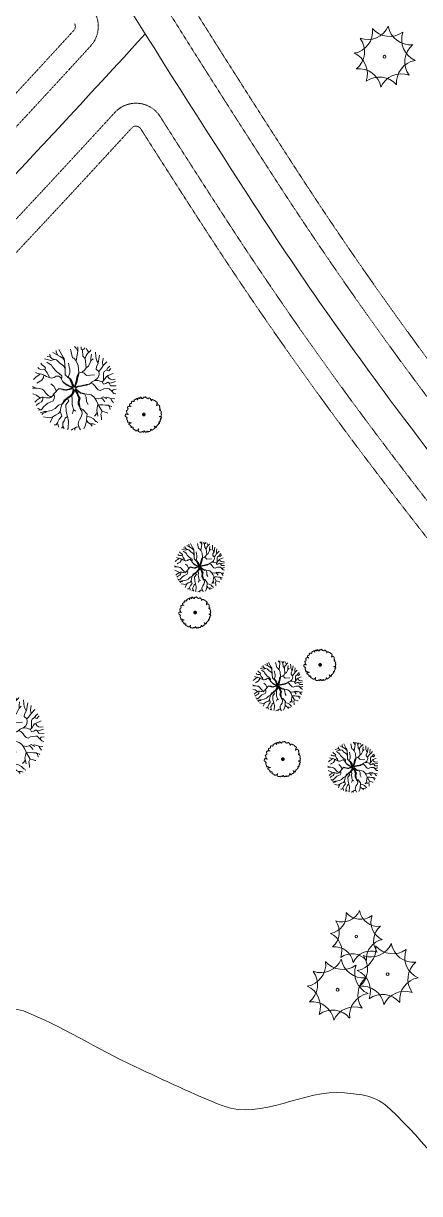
# Model space of a CAD drawing. Header units: feet. Extents: x 99089 to 101049, y 99298 to 100905.
# Drawn here: x 100057.1 to 100195.3, y 99948.9 to 100356.7 of the extents above; entities that cross this region are included whole.
import ezdxf

# ---------------------------------------------------------------- set-up
doc = ezdxf.new("R2010")
doc.units = ezdxf.units.FT
doc.header["$MEASUREMENT"] = 0
doc.linetypes.add('DGN Style 2', pattern=[27.4374, 16.46244, -10.97496])
for name, color, linetype, lineweight in [('Survey Exist Alignments', 1, 'DGN Style 2', 0), ('Survey Exist Pavement', 92, 'DGN Style 2', 0), ('Survey Exist Surface', 7, 'DGN Style 2', 0), ('Survey Exist Trees', 96, 'Continuous', 0)]:
    doc.layers.add(name, color=color, linetype=linetype, lineweight=lineweight)
doc.linetypes.add('StationLine', pattern='A,0,[2,dgnlstyle-.shx,S=0.039683,R=0,X=0,Y=0],100.0002', length=100.0002)
doc.linetypes.add('{ Tree Line }', pattern='A,0,[2,dgnlstyle-lstyle.shx,S=0.059208,R=0,X=0,Y=0],-7.4711', length=7.4711)

# ---------------------------------------------------------------- blocks, each defined once
blk = doc.blocks.new('C Tree')
at = {"layer": 'Survey Exist Trees', "color": 3}
blk.add_circle((0, 0), 0.00164, dxfattribs=at)
for centre, start, end in [((-0.0393, 0.0294), 280.2067, 5.9716), ((-0.0193, 0.0454), 250.2113, 335.9762), ((0.0059, 0.049), 220.2113, 305.9762), ((0.0296, 0.0394), 190.2113, 275.9762), ((0.0454, 0.0193), 160.2113, 245.9762), ((-0.0487, 0.0058), 310.2067, 35.9716), ((-0.0454, -0.0193), 340.2113, 65.9762), ((-0.0296, -0.0394), 10.2113, 95.9762), ((-0.0059, -0.049), 40.2113, 125.9762), ((0.0193, -0.0454), 70.2113, 155.9762)]:
    blk.add_arc(centre, 0.0258, start, end, dxfattribs=at)
at = {"layer": 'Survey Exist Trees', "color": 3, "extrusion": (0, 0, -1)}
for centre, start, end in [((-0.049, -0.0059), 324.0728, 49.7489), ((-0.0395, -0.0296), 354.0728, 79.7489)]:
    blk.add_arc(centre, 0.0258, start, end, dxfattribs=at)
blk = doc.blocks.new('D  Ttree')
at = {"layer": 'Survey Exist Trees', "color": 3, "linetype": 'Continuous', "lineweight": 0, "flags": 128}
for points in [[(-0.0095, 0.0257), (-0.0111, 0.0279), (-0.0133, 0.0295), (-0.0145, 0.0301), (-0.0169, 0.0313), (-0.0195, 0.0326), (-0.0202, 0.0331)], [(-0.016, 0.0308), (-0.017, 0.0336), (-0.017, 0.0349)], [(-0.0088, 0.0126), (-0.0089, 0.018), (-0.0095, 0.0257), (-0.0097, 0.0273), (-0.0106, 0.0288), (-0.0145, 0.0359)], [(0.0012, 0.0255), (-0.0008, 0.0277), (-0.0022, 0.0282), (-0.0039, 0.036)], [(0.0026, 0.0347), (0.0013, 0.037), (-0.0002, 0.0386)], [(0.0027, 0.0383), (0.0028, 0.0345), (0.0013, 0.0251), (0.0032, 0.0212), (0.0038, 0.0144), (0.0068, 0.015), (0.0091, 0.0171), (0.0104, 0.0191), (0.0095, 0.0275), (0.0074, 0.0298), (0.0069, 0.0356), (0.0059, 0.0365), (0.0057, 0.0381)], [(0.0069, 0.0356), (0.0082, 0.0362), (0.0091, 0.0373)], [(0.0095, 0.0275), (0.0103, 0.0304), (0.0117, 0.0321), (0.0144, 0.0347), (0.0147, 0.0354)], [(0.0127, 0.0331), (0.0111, 0.0359), (0.0105, 0.0369)], [(0.0215, 0.0234), (0.0211, 0.0239), (0.0202, 0.0255), (0.0194, 0.0272), (0.0191, 0.0297), (0.019, 0.0332)], [(-0.0233, 0.0101), (-0.0241, 0.0124), (-0.0253, 0.0143), (-0.0273, 0.0175), (-0.0268, 0.0186), (-0.0277, 0.0202), (-0.0301, 0.0218), (-0.0312, 0.0232)], [(-0.0187, 0.0266), (-0.0218, 0.0258), (-0.0242, 0.0264), (-0.0277, 0.0273)], [(-0.0099, 0.0052), (-0.0099, 0.0052), (-0.0112, 0.0068), (-0.0123, 0.0086), (-0.0119, 0.0102), (-0.012, 0.0116), (-0.0142, 0.0137), (-0.0166, 0.0153), (-0.018, 0.0168), (-0.0193, 0.0183), (-0.0206, 0.0203), (-0.0214, 0.0215), (-0.0239, 0.0231), (-0.0256, 0.0243)], [(-0.0089, 0.018), (-0.0104, 0.0209), (-0.0141, 0.0235), (-0.0169, 0.0262), (-0.0207, 0.0271), (-0.0225, 0.029), (-0.0252, 0.0295)], [(-0.0225, 0.029), (-0.0227, 0.0303), (-0.0231, 0.0312)], [(-0.006, 0.0102), (-0.0047, 0.0144), (-0.0046, 0.0177), (-0.0051, 0.0195), (-0.0059, 0.0234)], [(0.0104, 0.0191), (0.0125, 0.0206), (0.014, 0.0239), (0.0148, 0.0255), (0.0169, 0.0273)], [(0.0148, 0.0255), (0.0148, 0.0276), (0.0153, 0.0315)], [(0.0183, 0.0074), (0.0209, 0.0095), (0.0219, 0.0117), (0.0222, 0.0136), (0.0219, 0.0157), (0.0196, 0.0179), (0.0198, 0.02), (0.0215, 0.0234), (0.0227, 0.0306)], [(0.0219, 0.0157), (0.0235, 0.0175), (0.025, 0.0196), (0.0261, 0.021), (0.0292, 0.0244)], [(0.026, 0.0209), (0.0254, 0.0232), (0.0254, 0.024), (0.026, 0.0279)], [(-0.0121, 0.0091), (-0.0132, 0.0102), (-0.0147, 0.0115), (-0.0159, 0.0115), (-0.017, 0.0113), (-0.018, 0.0108), (-0.0189, 0.0102), (-0.0212, 0.0096), (-0.0224, 0.0097), (-0.0244, 0.0105), (-0.026, 0.0112), (-0.0273, 0.012), (-0.0294, 0.0129), (-0.0316, 0.0134), (-0.0327, 0.0127), (-0.0339, 0.0118), (-0.0355, 0.0107), (-0.0379, 0.0084)], [(-0.0321, 0.0131), (-0.0332, 0.0138), (-0.0348, 0.0142), (-0.036, 0.0147)], [(-0.0285, 0.0125), (-0.0287, 0.0101), (-0.0303, 0.0077), (-0.0331, 0.006), (-0.0347, 0.0051)], [(-0.0273, 0.0174), (-0.0286, 0.0177), (-0.031, 0.0176), (-0.0327, 0.018), (-0.0337, 0.0193)], [(0.0065, 0.015), (0.0085, 0.014), (0.0107, 0.0121), (0.0179, 0.0127)], [(0.0122, 0.0038), (0.0133, 0.0042), (0.0159, 0.0063), (0.018, 0.0074), (0.021, 0.0075), (0.0243, 0.0064), (0.0253, 0.0063), (0.0264, 0.0074), (0.0278, 0.0093), (0.0291, 0.0112), (0.0306, 0.0119), (0.0327, 0.0129), (0.0352, 0.0139)], [(0.0262, 0.0071), (0.0262, 0.0141), (0.0268, 0.0155), (0.0291, 0.017), (0.0303, 0.019), (0.032, 0.0205)], [(0.0291, 0.0171), (0.0302, 0.0166), (0.0311, 0.0163), (0.0331, 0.0185)], [(0.0298, 0.0115), (0.0311, 0.0096), (0.0326, 0.0086), (0.0346, 0.0081), (0.0368, 0.0086)], [(-0.0358, 0.0004), (-0.0388, 0.0019)], [(-0.0215, -0.0077), (-0.0225, -0.0072), (-0.0244, -0.0062), (-0.0265, -0.0042), (-0.0284, -0.0016), (-0.03, -0.0004), (-0.0322, 0), (-0.0344, 0.0003), (-0.0388, 0.0005)], [(-0.0169, -0.0022), (-0.0193, 0.0022), (-0.0221, 0.0043)], [(0.0144, 0.0051), (0.0164, 0.0044), (0.0185, 0.0021), (0.0198, 0.0003), (0.0214, -0.0012), (0.0231, -0.0017), (0.0253, -0.0007), (0.0267, -0.0003), (0.0298, 0), (0.0314, -0.0001), (0.0335, -0.0021), (0.0356, -0.0044), (0.0374, -0.0048)], [(0.0249, 0.0063), (0.0263, 0.0041), (0.0284, 0.0047), (0.0301, 0.0058), (0.0313, 0.0049), (0.0328, 0.0026), (0.0377, 0.0024)], [(0.031, 0.0051), (0.0319, 0.005), (0.0336, 0.0053), (0.0373, 0.0064)], [(-0.0316, -0.0085), (-0.0332, -0.0074), (-0.0352, -0.006), (-0.0385, -0.0047)], [(-0.0145, -0.0003), (-0.0147, -0.0003), (-0.0161, -0.0013), (-0.0174, -0.0029), (-0.0184, -0.004), (-0.0191, -0.0048), (-0.0201, -0.0062), (-0.021, -0.0073), (-0.0218, -0.008), (-0.0228, -0.0086), (-0.025, -0.0085), (-0.0261, -0.0085), (-0.0278, -0.008), (-0.0291, -0.0078), (-0.0302, -0.0079), (-0.0314, -0.0083), (-0.0324, -0.0092), (-0.0335, -0.0098), (-0.035, -0.0108), (-0.0367, -0.0123)], [(-0.0294, -0.0078), (-0.0293, -0.0094), (-0.0296, -0.0106), (-0.0305, -0.0122), (-0.0326, -0.0133), (-0.0342, -0.0143), (-0.0354, -0.0155)], [(-0.0193, -0.005), (-0.0187, -0.0073), (-0.0188, -0.0092), (-0.0198, -0.0111), (-0.0225, -0.0125), (-0.0248, -0.0134), (-0.0266, -0.0147), (-0.0286, -0.0168), (-0.03, -0.0184), (-0.0309, -0.0194), (-0.0331, -0.0198)], [(-0.0067, -0.0091), (-0.0054, -0.0112), (-0.0083, -0.015), (-0.0079, -0.0208), (-0.0068, -0.0256), (-0.0057, -0.0297), (-0.0062, -0.0365), (-0.0068, -0.0374)], [(-0.0031, -0.0063), (-0.0024, -0.0086), (-0.0025, -0.0122), (-0.0023, -0.0146), (-0.0019, -0.0167), (-0.0011, -0.0191), (-0.0019, -0.022), (-0.0025, -0.023)], [(0.009, -0.0049), (0.0131, -0.0053), (0.0149, -0.0058), (0.0173, -0.0076), (0.0182, -0.0088), (0.0198, -0.0112), (0.0216, -0.0153), (0.025, -0.0211), (0.0238, -0.0234), (0.0244, -0.0268), (0.0245, -0.0287)], [(0.009, -0.0049), (0.0104, -0.0079), (0.0106, -0.0117), (0.0123, -0.0146)], [(0.0182, -0.0088), (0.0217, -0.0095), (0.0238, -0.0088), (0.0259, -0.0076), (0.0292, -0.0095)], [(0.0242, -0.0085), (0.0257, -0.0098), (0.0276, -0.0122)], [(0.0273, -0.0084), (0.0288, -0.0078), (0.031, -0.0085), (0.0331, -0.0092), (0.0365, -0.0095)], [(0.0329, -0.0091), (0.0337, -0.0106), (0.0354, -0.0129)], [(0.0338, -0.0024), (0.0352, -0.001), (0.0377, -0.0006)], [(-0.0314, -0.0195), (-0.0323, -0.0187), (-0.0342, -0.0179)], [(-0.0227, -0.0309), (-0.0202, -0.0257), (-0.0177, -0.0242), (-0.0149, -0.0228), (-0.0133, -0.021), (-0.0127, -0.0177), (-0.0117, -0.014), (-0.0149, -0.0152), (-0.018, -0.0183), (-0.0212, -0.0201), (-0.0259, -0.021), (-0.0277, -0.0208), (-0.0316, -0.0221)], [(-0.0259, -0.021), (-0.027, -0.022), (-0.0289, -0.0226), (-0.0303, -0.0237)], [(-0.0133, -0.021), (-0.0123, -0.0241), (-0.012, -0.0252), (-0.0142, -0.028), (-0.0154, -0.0303), (-0.0158, -0.0318), (-0.0151, -0.0335), (-0.0149, -0.0352)], [(-0.0012, -0.0195), (-0.0007, -0.0198), (0.0008, -0.0205)], [(0.0047, -0.0178), (0.0051, -0.0191), (0.0063, -0.0202), (0.0068, -0.0231), (0.0059, -0.0259), (0.0042, -0.0286), (0.0033, -0.0305), (0.0031, -0.0329), (0.0043, -0.0362), (0.0051, -0.0376)], [(0.0048, -0.018), (0.0073, -0.0191), (0.0112, -0.0234), (0.0109, -0.0253), (0.0106, -0.0294), (0.0105, -0.0308), (0.0099, -0.0334), (0.0083, -0.0369)], [(0.0205, -0.0213), (0.0197, -0.0232), (0.018, -0.0251)], [(0.0212, -0.0145), (0.0206, -0.0177), (0.0202, -0.0202), (0.0207, -0.0224), (0.0212, -0.0252)], [(0.0216, -0.0153), (0.0229, -0.0147), (0.0255, -0.0149), (0.0281, -0.0152), (0.0304, -0.0153), (0.0316, -0.0165), (0.0324, -0.0192)], [(0.025, -0.0211), (0.0269, -0.0214), (0.0295, -0.0223), (0.0303, -0.0224)], [(0.031, -0.0159), (0.032, -0.0158), (0.0336, -0.0165), (0.0337, -0.0168)], [(-0.0202, -0.0257), (-0.0231, -0.0268), (-0.0253, -0.0263), (-0.0286, -0.0257)], [(-0.0157, -0.0313), (-0.017, -0.033), (-0.0189, -0.0333)], [(-0.0068, -0.0256), (-0.0089, -0.0269), (-0.0098, -0.0295), (-0.011, -0.0314), (-0.0111, -0.0333), (-0.0109, -0.0344), (-0.01, -0.0358), (-0.0099, -0.0368)], [(0.0107, -0.0293), (0.0125, -0.0314), (0.0142, -0.0323), (0.0167, -0.0322), (0.0187, -0.0328)], [(0.0109, -0.0253), (0.0143, -0.0261), (0.0171, -0.0277), (0.0191, -0.03), (0.0201, -0.0302), (0.0208, -0.0313)], [(-0.0106, -0.0348), (-0.0115, -0.0357), (-0.0122, -0.0361)], [(0.0039, -0.035), (0.0014, -0.0352), (-0.0001, -0.0363), (-0.0021, -0.0372), (-0.0034, -0.0379)], [(0, -0.0362), (0.0001, -0.038)], [(0.0143, -0.0323), (0.0158, -0.0343)]]:
    blk.add_lwpolyline(points, dxfattribs=at)
at = {"layer": 'Survey Exist Trees', "color": 3, "linetype": 'Continuous', "lineweight": 30, "flags": 128}
for points in [[(-0.0081, 0.0038), (-0.0068, 0.0034), (-0.0051, 0.0025), (-0.0035, 0.0018), (-0.0021, 0.0013), (-0.0017, 0.0013), (-0.0016, 0.0016), (-0.0021, 0.0031), (-0.0031, 0.0057), (-0.004, 0.0078), (-0.0045, 0.0088), (-0.0062, 0.0102), (-0.0088, 0.0126)], [(-0.0066, 0.0106), (-0.0051, 0.0097), (-0.004, 0.009), (-0.0031, 0.0071), (-0.0023, 0.0053), (-0.0015, 0.0031), (-0.001, 0.0017), (-0.0008, 0.0014), (-0.0004, 0.0015), (-0.0001, 0.0024), (0.0005, 0.0039), (0.0012, 0.0059), (0.0018, 0.0083), (0.0023, 0.0105), (0.0028, 0.0122), (0.0035, 0.0134)], [(0.0038, 0.0144), (0.0028, 0.0112), (0.0022, 0.0085), (0.0014, 0.0055), (0.0004, 0.0024), (0.0003, 0.002), (0.0005, 0.0014), (0.0009, 0.0014), (0.003, 0.0021), (0.0054, 0.0026), (0.0081, 0.003), (0.0099, 0.0034), (0.0114, 0.0035)], [(-0.0109, -0.0008), (-0.0087, -0.001), (-0.0068, -0.0009), (-0.0046, -0.0003), (-0.0027, 0.0005), (-0.0025, 0.0009), (-0.0027, 0.0011), (-0.0059, 0.0025), (-0.0076, 0.0035), (-0.0099, 0.0052)], [(0.0122, 0.0038), (0.0106, 0.0033), (0.0085, 0.0027), (0.0061, 0.0023), (0.0037, 0.002), (0.0021, 0.0012), (0.0007, 0.0005), (0.0005, 0.0003), (0.0009, -0.0002), (0.0022, -0.0013), (0.0045, -0.0032), (0.0056, -0.0039), (0.0077, -0.0046)], [(-0.0106, -0.0128), (-0.0093, -0.0104), (-0.0077, -0.0091), (-0.006, -0.0079), (-0.0042, -0.0066), (-0.0025, -0.0047), (-0.0019, -0.0036), (-0.0013, -0.0007), (-0.0015, -0.0002), (-0.0019, -0.0001), (-0.0045, -0.0008), (-0.0072, -0.0014), (-0.0083, -0.0015), (-0.0106, -0.0009), (-0.0126, -0.0005), (-0.0145, -0.0003)], [(0.0045, -0.0167), (0.0035, -0.0145), (0.0033, -0.0125), (0.0033, -0.0118), (0.0037, -0.0107), (0.0041, -0.0088), (0.003, -0.007), (0.0025, -0.0047), (0.0016, -0.0032), (0.0004, -0.0015), (0, -0.0013), (-0.0004, -0.0014), (-0.0007, -0.0019), (-0.0012, -0.0038), (-0.0014, -0.0044), (-0.0031, -0.0063), (-0.004, -0.0073), (-0.0067, -0.0091), (-0.0094, -0.0115), (-0.0117, -0.014)], [(0.009, -0.0049), (0.0052, -0.0041), (0.0035, -0.0028), (0.0007, -0.0011), (0.0017, -0.0027), (0.0026, -0.0041), (0.0029, -0.0054), (0.0036, -0.0074), (0.0045, -0.0089), (0.0036, -0.0123), (0.0047, -0.0178)]]:
    blk.add_lwpolyline(points, dxfattribs=at)
blk = doc.blocks.new('S Tree')
at = {"layer": 'Survey Exist Trees', "color": 3, "linetype": 'Continuous', "lineweight": 0}
blk.add_circle((0, 0), 0.00164, dxfattribs=at)
blk.add_open_spline([(-0.0103, 0.0211), (-0.0128, 0.0196), (-0.0131, 0.0196), (-0.0129, 0.0194), (-0.0129, 0.0191), (-0.0128, 0.0188), (-0.0128, 0.0185), (-0.0126, 0.0182), (-0.0129, 0.018), (-0.0131, 0.0178), (-0.0135, 0.0176), (-0.014, 0.0175), (-0.0142, 0.0176), (-0.0142, 0.0179), (-0.0145, 0.0182), (-0.0148, 0.018), (-0.0151, 0.0179), (-0.0154, 0.0178), (-0.0157, 0.0178), (-0.016, 0.0178), (-0.0163, 0.0175), (-0.0167, 0.0173), (-0.0163, 0.017), (-0.0163, 0.0167), (-0.0164, 0.0165), (-0.0164, 0.0162), (-0.0164, 0.0159), (-0.0164, 0.0156), (-0.0166, 0.0153), (-0.0169, 0.015), (-0.0171, 0.0149), (-0.0174, 0.0149), (-0.0177, 0.0149), (-0.018, 0.0147), (-0.0183, 0.0146), (-0.0186, 0.0144), (-0.0189, 0.0143), (-0.0192, 0.0138), (-0.0192, 0.0135), (-0.0192, 0.0133), (-0.0192, 0.013), (-0.0192, 0.0125), (-0.0192, 0.0122), (-0.019, 0.0118), (-0.0171, 0.011), (-0.0192, 0.0114), (-0.0195, 0.0112), (-0.0198, 0.0111), (-0.02, 0.0109), (-0.0203, 0.0109), (-0.0206, 0.0111), (-0.0209, 0.0109), (-0.0212, 0.0109), (-0.0215, 0.0106), (-0.0215, 0.0104), (-0.0216, 0.0101), (-0.0218, 0.0098), (-0.0219, 0.0095), (-0.0219, 0.0092), (-0.0218, 0.0092), (-0.0218, 0.0089), (-0.0216, 0.0086), (-0.0215, 0.0083), (-0.0212, 0.0082), (-0.0212, 0.0079), (-0.0212, 0.0076), (-0.0213, 0.0073), (-0.0215, 0.007), (-0.0216, 0.0067), (-0.0216, 0.0064), (-0.0218, 0.0061), (-0.0221, 0.006), (-0.0224, 0.0057), (-0.0228, 0.0056), (-0.023, 0.0055), (-0.023, 0.0056), (-0.0231, 0.0057), (-0.0233, 0.0053), (-0.0233, 0.0053), (-0.023, 0.0053), (-0.0231, 0.0052), (-0.0232, 0.0051), (-0.0236, 0.0046), (-0.0231, 0.0044), (-0.0231, 0.0041), (-0.0229, 0.0038), (-0.0229, 0.0035), (-0.0229, 0.0032), (-0.0229, 0.003), (-0.0229, 0.0027), (-0.0229, 0.0024), (-0.0228, 0.0021), (-0.0225, 0.0021), (-0.0224, 0.0018), (-0.0225, 0.0015), (-0.0225, 0.0012), (-0.0207, 0.0001), (-0.0227, 0.0006), (-0.0229, 0.0006), (-0.0232, 0.0005), (-0.0235, 0.0006), (-0.0238, 0.0008), (-0.0241, 0.0006), (-0.0244, 0.0005), (-0.0245, 0.0002), (-0.0247, -0.0001), (-0.0247, -0.0005), (-0.0248, -0.001), (-0.0248, -0.0013), (-0.025, -0.0015), (-0.025, -0.0018), (-0.025, -0.0021), (-0.0248, -0.0024), (-0.0245, -0.0026), (-0.0241, -0.0029), (-0.0238, -0.0029), (-0.0235, -0.0029), (-0.0232, -0.003), (-0.0234, -0.0031), (-0.0235, -0.0032), (-0.0235, -0.0034), (-0.0232, -0.0036), (-0.0229, -0.0037), (-0.0227, -0.0037), (-0.0224, -0.0039), (-0.0222, -0.0042), (-0.0224, -0.0044), (-0.0225, -0.0047), (-0.0227, -0.005), (-0.0227, -0.0051), (-0.0227, -0.0052), (-0.0225, -0.0053), (-0.0227, -0.0054), (-0.0227, -0.0055), (-0.0229, -0.0056), (-0.0231, -0.0059), (-0.0229, -0.0062), (-0.0229, -0.0065), (-0.0227, -0.0068), (-0.0225, -0.0071), (-0.0222, -0.0072), (-0.0221, -0.0075), (-0.0221, -0.0078), (-0.0221, -0.0081), (-0.0219, -0.0084), (-0.0219, -0.0087), (-0.0219, -0.0089), (-0.0219, -0.0092), (-0.0219, -0.0095), (-0.0219, -0.0098), (-0.0218, -0.0101), (-0.0215, -0.0103), (-0.0212, -0.0103), (-0.0209, -0.0103), (-0.0206, -0.0101), (-0.0203, -0.01), (-0.02, -0.01), (-0.0198, -0.01), (-0.0196, -0.0103), (-0.0196, -0.0105), (-0.0192, -0.0108), (-0.0189, -0.0111), (-0.0165, -0.0111), (-0.0192, -0.0117), (-0.0195, -0.012), (-0.0198, -0.012), (-0.02, -0.012), (-0.0202, -0.0123), (-0.0202, -0.0126), (-0.0202, -0.013), (-0.02, -0.0133), (-0.0198, -0.0133), (-0.0195, -0.0134), (-0.0192, -0.0136), (-0.0187, -0.014), (-0.0184, -0.0143), (-0.0183, -0.0146), (-0.0183, -0.0149), (-0.018, -0.0149), (-0.0177, -0.015), (-0.0176, -0.0153), (-0.0173, -0.0155), (-0.0169, -0.0156), (-0.0167, -0.0159), (-0.0166, -0.0162), (-0.0169, -0.0164), (-0.017, -0.0166), (-0.0173, -0.0166), (-0.0171, -0.0169), (-0.0169, -0.0172), (-0.0164, -0.0174), (-0.0161, -0.0175), (-0.0163, -0.0172), (-0.016, -0.0171), (-0.0157, -0.0169), (-0.0154, -0.0169), (-0.0151, -0.0169), (-0.0148, -0.0169), (-0.0144, -0.0169), (-0.0142, -0.0172), (-0.0142, -0.0175), (-0.0142, -0.0178), (-0.0141, -0.0181), (-0.0141, -0.0185), (-0.0144, -0.0187), (-0.0147, -0.0188), (-0.0144, -0.0191), (-0.0142, -0.0194), (-0.014, -0.0195), (-0.0137, -0.0195), (-0.0134, -0.0198), (-0.0131, -0.02), (-0.0128, -0.02), (-0.0125, -0.02), (-0.0122, -0.0203), (-0.0118, -0.0206), (-0.0116, -0.0209), (-0.0116, -0.0211), (-0.0113, -0.0213), (-0.0112, -0.0216), (-0.0109, -0.0216), (-0.0106, -0.0217), (-0.0103, -0.0217), (-0.0099, -0.0217), (-0.0095, -0.0217), (-0.0095, -0.0214), (-0.0093, -0.0211), (-0.009, -0.0211), (-0.0086, -0.0211), (-0.0083, -0.021), (-0.008, -0.0209), (-0.0077, -0.0209), (-0.0068, -0.0191), (-0.0074, -0.0211), (-0.0074, -0.0214), (-0.0074, -0.0217), (-0.0074, -0.022), (-0.0074, -0.0223), (-0.0073, -0.0226), (-0.007, -0.0227), (-0.0067, -0.023), (-0.0066, -0.0233), (-0.0063, -0.0233), (-0.006, -0.0233), (-0.0057, -0.0235), (-0.0054, -0.0235), (-0.0051, -0.0235), (-0.0048, -0.0235), (-0.0045, -0.0235), (-0.0042, -0.0235), (-0.0039, -0.0235), (-0.0037, -0.0235), (-0.0037, -0.0238), (-0.0034, -0.0238), (-0.0031, -0.0236), (-0.0028, -0.0233), (-0.0024, -0.023), (-0.0021, -0.0229), (-0.0018, -0.0226), (-0.0015, -0.0227), (-0.0012, -0.023), (-0.0009, -0.0233), (-0.0006, -0.0235), (-0.0002, -0.0235), (0.0001, -0.0233), (0.0004, -0.0232), (0.0004, -0.0232), (0.0004, -0.0227), (0.0004, -0.0223), (0.0003, -0.022), (0.0001, -0.0216), (0.0001, -0.0219), (0.0004, -0.0219), (0.0007, -0.0219), (0.001, -0.022), (0.0014, -0.0224), (0.0017, -0.0227), (0.0017, -0.023), (0.0019, -0.0233), (0.0021, -0.0235), (0.0024, -0.0235), (0.0027, -0.0236), (0.003, -0.0235), (0.0034, -0.0233), (0.0037, -0.0233), (0.004, -0.0232), (0.0042, -0.0229), (0.0045, -0.0226), (0.0046, -0.0223), (0.0043, -0.0223), (0.0046, -0.0223), (0.0049, -0.0223), (0.0048, -0.0226), (0.0046, -0.0229), (0.0045, -0.0232), (0.0043, -0.0235), (0.0046, -0.0235), (0.0049, -0.0233), (0.0052, -0.0233), (0.0055, -0.0233), (0.0059, -0.023), (0.0063, -0.0229), (0.0066, -0.0229), (0.0069, -0.0229), (0.0072, -0.0229), (0.0077, -0.0227), (0.0079, -0.0227), (0.0082, -0.0227), (0.0082, -0.0224), (0.0084, -0.0222), (0.0085, -0.0219), (0.0088, -0.0217), (0.0091, -0.0214), (0.0091, -0.0211), (0.0092, -0.0209), (0.0095, -0.0209), (0.0095, -0.0206), (0.0092, -0.0203), (0.0092, -0.02), (0.0094, -0.0197), (0.0097, -0.0197), (0.0098, -0.0194), (0.0101, -0.0195), (0.0101, -0.0198), (0.0101, -0.0201), (0.0103, -0.0204), (0.0104, -0.0207), (0.0107, -0.0211), (0.0107, -0.0214), (0.011, -0.0211), (0.0113, -0.0211), (0.0116, -0.021), (0.0117, -0.0207), (0.012, -0.0206), (0.0123, -0.0203), (0.0124, -0.02), (0.0126, -0.0197), (0.0129, -0.0194), (0.0133, -0.0194), (0.0136, -0.0193), (0.0139, -0.0193), (0.0142, -0.0191), (0.0145, -0.0188), (0.0148, -0.0187), (0.015, -0.0187), (0.015, -0.0184), (0.0149, -0.0181), (0.0148, -0.0177), (0.0148, -0.0172), (0.0148, -0.0169), (0.0138, -0.015), (0.015, -0.0165), (0.015, -0.0162), (0.015, -0.0159), (0.0153, -0.0161), (0.0156, -0.0161), (0.0159, -0.0164), (0.0158, -0.0166), (0.0159, -0.0169), (0.0162, -0.0172), (0.0165, -0.0174), (0.0168, -0.0172), (0.0169, -0.0169), (0.0171, -0.0166), (0.0172, -0.0164), (0.0172, -0.0161), (0.0174, -0.0158), (0.0175, -0.0155), (0.0175, -0.0152), (0.0174, -0.0149), (0.0174, -0.0146), (0.0177, -0.0146), (0.0179, -0.0145), (0.0182, -0.0145), (0.0187, -0.0142), (0.0188, -0.0139), (0.0188, -0.0136), (0.0191, -0.0134), (0.0195, -0.0132), (0.0197, -0.0129), (0.02, -0.0127), (0.02, -0.0124), (0.0201, -0.0121), (0.0204, -0.0121), (0.0207, -0.012), (0.021, -0.0119), (0.021, -0.0116), (0.021, -0.0113), (0.021, -0.011), (0.0208, -0.0107), (0.0206, -0.0107), (0.0203, -0.0108), (0.0203, -0.0105), (0.0204, -0.0103), (0.0204, -0.01), (0.0206, -0.0097), (0.0206, -0.01), (0.0208, -0.01), (0.0211, -0.01), (0.0214, -0.0101), (0.0217, -0.0101), (0.0219, -0.0098), (0.0221, -0.0097), (0.0221, -0.0094), (0.0221, -0.0091), (0.022, -0.0088), (0.0217, -0.0087), (0.0219, -0.0084), (0.022, -0.0081), (0.0223, -0.0079), (0.0223, -0.0076), (0.022, -0.0075), (0.0221, -0.0072), (0.0224, -0.0071), (0.0227, -0.0071), (0.023, -0.0068), (0.023, -0.0065), (0.0229, -0.0062), (0.0226, -0.006), (0.0223, -0.0058), (0.0224, -0.0055), (0.0227, -0.0053), (0.023, -0.0052), (0.0232, -0.0049), (0.0237, -0.0042), (0.0236, -0.0046), (0.0239, -0.0047), (0.0239, -0.0044), (0.0239, -0.0042), (0.0237, -0.0039), (0.0236, -0.0036), (0.0235, -0.0033), (0.0233, -0.003), (0.0208, -0.0025), (0.0232, -0.0024), (0.0235, -0.0023), (0.0236, -0.002), (0.0233, -0.0017), (0.0233, -0.0014), (0.0233, -0.0011), (0.0233, -0.0008), (0.0236, -0.0008), (0.0236, -0.0005), (0.0237, -0.0002), (0.0237, 0), (0.024, 0.0003), (0.0242, 0.0006), (0.0239, 0.0008), (0.0235, 0.0012), (0.0232, 0.0015), (0.023, 0.0018), (0.0232, 0.0021), (0.0233, 0.0024), (0.0236, 0.0024), (0.0236, 0.0027), (0.0237, 0.003), (0.0237, 0.0032), (0.0237, 0.0035), (0.0236, 0.0038), (0.0236, 0.0041), (0.0233, 0.0043), (0.023, 0.0044), (0.0229, 0.0047), (0.0227, 0.0051), (0.0227, 0.0054), (0.0226, 0.0058), (0.0225, 0.0059), (0.0223, 0.006), (0.0221, 0.006), (0.0219, 0.006), (0.0218, 0.0059), (0.0214, 0.0061), (0.0212, 0.0064), (0.0212, 0.0069), (0.0216, 0.0071), (0.0218, 0.007), (0.0217, 0.0069), (0.0221, 0.0067), (0.0221, 0.0068), (0.0224, 0.0069), (0.0224, 0.0071), (0.0222, 0.0073), (0.0219, 0.0077), (0.0217, 0.0077), (0.0217, 0.0078), (0.0216, 0.0079), (0.0216, 0.0082), (0.0217, 0.0085), (0.0217, 0.0088), (0.0216, 0.009), (0.0216, 0.0093), (0.0216, 0.0098), (0.0214, 0.0102), (0.0214, 0.0105), (0.0213, 0.0108), (0.0213, 0.0111), (0.0214, 0.0114), (0.0216, 0.0117), (0.0214, 0.012), (0.0211, 0.0121), (0.0207, 0.0124), (0.0206, 0.0127), (0.0203, 0.013), (0.02, 0.0131), (0.0197, 0.0133), (0.0194, 0.0133), (0.0191, 0.0133), (0.0191, 0.013), (0.0187, 0.013), (0.0184, 0.013), (0.0171, 0.0118), (0.0179, 0.0135), (0.0177, 0.0137), (0.0177, 0.014), (0.0177, 0.0143), (0.0177, 0.0146), (0.0177, 0.0149), (0.0179, 0.015), (0.0182, 0.0151), (0.0185, 0.0153), (0.0185, 0.0156), (0.0185, 0.0159), (0.0182, 0.016), (0.0179, 0.0163), (0.0177, 0.0167), (0.0177, 0.017), (0.0174, 0.017), (0.0169, 0.0172), (0.0168, 0.0175), (0.0165, 0.0175), (0.0162, 0.0176), (0.0159, 0.0178), (0.0158, 0.018), (0.0155, 0.0183), (0.0153, 0.0186), (0.0153, 0.0189), (0.015, 0.0189), (0.0148, 0.0191), (0.0145, 0.0191), (0.0142, 0.0191), (0.0139, 0.0192), (0.0136, 0.0192), (0.0133, 0.0194), (0.013, 0.0194), (0.0129, 0.0196), (0.0129, 0.0199), (0.012, 0.0202), (0.0117, 0.0201), (0.0114, 0.0201), (0.0111, 0.0199), (0.0099, 0.0185), (0.0104, 0.0201), (0.01, 0.0202), (0.0097, 0.0202), (0.0094, 0.0204), (0.0091, 0.0204), (0.0091, 0.0207), (0.0091, 0.021), (0.0091, 0.0212), (0.0094, 0.0212), (0.0091, 0.0214), (0.0085, 0.0217), (0.0081, 0.022), (0.0081, 0.0223), (0.0078, 0.0224), (0.0075, 0.0225), (0.0072, 0.0225), (0.0068, 0.0225), (0.0068, 0.0223), (0.0065, 0.022), (0.0062, 0.0218), (0.0059, 0.0215), (0.0056, 0.0214), (0.0052, 0.0218), (0.0049, 0.0221), (0.0046, 0.0221), (0.0042, 0.0221), (0.0039, 0.0221), (0.0037, 0.0224), (0.0034, 0.0225), (0.0033, 0.0228), (0.0033, 0.0231), (0.0032, 0.0234), (0.0029, 0.0237), (0.0026, 0.0239), (0.0023, 0.0239), (0.002, 0.0237), (0.0019, 0.0234), (0.0016, 0.0231), (0.0013, 0.0233), (0.001, 0.0233), (0.0005, 0.0234), (0.0003, 0.0234), (0, 0.0234), (-0.0003, 0.0231), (-0.0006, 0.0231), (-0.0009, 0.023), (-0.001, 0.0227), (-0.0013, 0.0225), (-0.0012, 0.0223), (-0.0009, 0.022), (-0.001, 0.0217), (-0.0013, 0.0217), (-0.0016, 0.0217), (-0.0019, 0.0218), (-0.0022, 0.0218), (-0.0025, 0.0218), (-0.0028, 0.0218), (-0.0031, 0.022), (-0.0031, 0.0223), (-0.0031, 0.0225), (-0.0031, 0.0228), (-0.0034, 0.023), (-0.0037, 0.0233), (-0.0039, 0.0233), (-0.0042, 0.0233), (-0.0045, 0.0233), (-0.0048, 0.0233), (-0.005, 0.023), (-0.005, 0.0227), (-0.0048, 0.0224), (-0.0048, 0.0221), (-0.0048, 0.0218), (-0.005, 0.0215), (-0.0053, 0.0215), (-0.0055, 0.0215), (-0.0058, 0.0215), (-0.0061, 0.0217), (-0.0061, 0.022), (-0.0061, 0.0223), (-0.0061, 0.0225), (-0.0064, 0.0225), (-0.0067, 0.0225), (-0.007, 0.0224), (-0.0073, 0.0223), (-0.0076, 0.0223), (-0.0079, 0.0223), (-0.0079, 0.022), (-0.008, 0.0217), (-0.008, 0.0214), (-0.0082, 0.0211), (-0.0085, 0.0185), (-0.0087, 0.0212), (-0.0089, 0.0215), (-0.0092, 0.0217), (-0.0095, 0.0217), (-0.0097, 0.0215), (-0.01, 0.0214), (-0.0103, 0.0211)], degree=1, knots=[0, 0, 0.125, 0.12766, 0.130319, 0.132979, 0.135638, 0.138298, 0.140957, 0.143617, 0.146277, 0.148936, 0.151596, 0.154255, 0.156915, 0.159574, 0.162234, 0.164894, 0.167553, 0.170213, 0.172872, 0.175532, 0.178191, 0.180851, 0.183511, 0.18617, 0.18883, 0.191489, 0.194149, 0.196809, 0.199468, 0.202128, 0.204787, 0.207447, 0.210106, 0.212766, 0.215426, 0.218085, 0.220745, 0.223404, 0.226064, 0.228723, 0.231383, 0.234043, 0.236702, 0.239362, 0.242021, 0.244681, 0.24734, 0.25, 0.25125, 0.2525, 0.25375, 0.255, 0.25625, 0.2575, 0.25875, 0.26, 0.26125, 0.2625, 0.26375, 0.265, 0.26625, 0.2675, 0.26875, 0.27, 0.27125, 0.2725, 0.27375, 0.275, 0.27625, 0.2775, 0.27875, 0.28, 0.28125, 0.2825, 0.28375, 0.285, 0.28625, 0.2875, 0.28875, 0.29, 0.29125, 0.2925, 0.29375, 0.295, 0.29625, 0.2975, 0.29875, 0.3, 0.30125, 0.3025, 0.30375, 0.305, 0.30625, 0.3075, 0.30875, 0.31, 0.31125, 0.3125, 0.31375, 0.315, 0.31625, 0.3175, 0.31875, 0.32, 0.32125, 0.3225, 0.32375, 0.325, 0.32625, 0.3275, 0.32875, 0.33, 0.33125, 0.3325, 0.33375, 0.335, 0.33625, 0.3375, 0.33875, 0.34, 0.34125, 0.3425, 0.34375, 0.345, 0.34625, 0.3475, 0.34875, 0.35, 0.35125, 0.3525, 0.35375, 0.355, 0.35625, 0.3575, 0.35875, 0.36, 0.36125, 0.3625, 0.36375, 0.365, 0.36625, 0.3675, 0.36875, 0.37, 0.37125, 0.3725, 0.37375, 0.375, 0.37625, 0.3775, 0.37875, 0.38, 0.38125, 0.3825, 0.38375, 0.385, 0.38625, 0.3875, 0.38875, 0.39, 0.39125, 0.3925, 0.39375, 0.395, 0.39625, 0.3975, 0.39875, 0.4, 0.40125, 0.4025, 0.40375, 0.405, 0.40625, 0.4075, 0.40875, 0.41, 0.41125, 0.4125, 0.41375, 0.415, 0.41625, 0.4175, 0.41875, 0.42, 0.42125, 0.4225, 0.42375, 0.425, 0.42625, 0.4275, 0.42875, 0.43, 0.43125, 0.4325, 0.43375, 0.435, 0.43625, 0.4375, 0.43875, 0.44, 0.44125, 0.4425, 0.44375, 0.445, 0.44625, 0.4475, 0.44875, 0.45, 0.45125, 0.4525, 0.45375, 0.455, 0.45625, 0.4575, 0.45875, 0.46, 0.46125, 0.4625, 0.46375, 0.465, 0.46625, 0.4675, 0.46875, 0.47, 0.47125, 0.4725, 0.47375, 0.475, 0.47625, 0.4775, 0.47875, 0.48, 0.48125, 0.4825, 0.48375, 0.485, 0.48625, 0.4875, 0.48875, 0.49, 0.49125, 0.4925, 0.49375, 0.495, 0.49625, 0.4975, 0.49875, 0.5, 0.50125, 0.5025, 0.50375, 0.505, 0.50625, 0.5075, 0.50875, 0.51, 0.51125, 0.5125, 0.51375, 0.515, 0.51625, 0.5175, 0.51875, 0.52, 0.52125, 0.5225, 0.52375, 0.525, 0.52625, 0.5275, 0.52875, 0.53, 0.53125, 0.5325, 0.53375, 0.535, 0.53625, 0.5375, 0.53875, 0.54, 0.54125, 0.5425, 0.54375, 0.545, 0.54625, 0.5475, 0.54875, 0.55, 0.55125, 0.5525, 0.55375, 0.555, 0.55625, 0.5575, 0.55875, 0.56, 0.56125, 0.5625, 0.56375, 0.565, 0.56625, 0.5675, 0.56875, 0.57, 0.57125, 0.5725, 0.57375, 0.575, 0.57625, 0.5775, 0.57875, 0.58, 0.58125, 0.5825, 0.58375, 0.585, 0.58625, 0.5875, 0.58875, 0.59, 0.59125, 0.5925, 0.59375, 0.595, 0.59625, 0.5975, 0.59875, 0.6, 0.60125, 0.6025, 0.60375, 0.605, 0.60625, 0.6075, 0.60875, 0.61, 0.61125, 0.6125, 0.61375, 0.615, 0.61625, 0.6175, 0.61875, 0.62, 0.62125, 0.6225, 0.62375, 0.625, 0.62625, 0.6275, 0.62875, 0.63, 0.63125, 0.6325, 0.63375, 0.635, 0.63625, 0.6375, 0.63875, 0.64, 0.64125, 0.6425, 0.64375, 0.645, 0.64625, 0.6475, 0.64875, 0.65, 0.65125, 0.6525, 0.65375, 0.655, 0.65625, 0.6575, 0.65875, 0.66, 0.66125, 0.6625, 0.66375, 0.665, 0.66625, 0.6675, 0.66875, 0.67, 0.67125, 0.6725, 0.67375, 0.675, 0.67625, 0.6775, 0.67875, 0.68, 0.68125, 0.6825, 0.68375, 0.685, 0.68625, 0.6875, 0.68875, 0.69, 0.69125, 0.6925, 0.69375, 0.695, 0.69625, 0.6975, 0.69875, 0.7, 0.70125, 0.7025, 0.70375, 0.705, 0.70625, 0.7075, 0.70875, 0.71, 0.71125, 0.7125, 0.71375, 0.715, 0.71625, 0.7175, 0.71875, 0.72, 0.72125, 0.7225, 0.72375, 0.725, 0.72625, 0.7275, 0.72875, 0.73, 0.73125, 0.7325, 0.73375, 0.735, 0.73625, 0.7375, 0.73875, 0.74, 0.74125, 0.7425, 0.74375, 0.745, 0.74625, 0.7475, 0.74875, 0.75, 0.75125, 0.7525, 0.75375, 0.755, 0.75625, 0.7575, 0.75875, 0.76, 0.76125, 0.7625, 0.76375, 0.765, 0.76625, 0.7675, 0.76875, 0.77, 0.77125, 0.7725, 0.77375, 0.775, 0.77625, 0.7775, 0.77875, 0.78, 0.78125, 0.7825, 0.78375, 0.785, 0.78625, 0.7875, 0.78875, 0.79, 0.79125, 0.7925, 0.79375, 0.795, 0.79625, 0.7975, 0.79875, 0.8, 0.80125, 0.8025, 0.80375, 0.805, 0.80625, 0.8075, 0.80875, 0.81, 0.81125, 0.8125, 0.81375, 0.815, 0.81625, 0.8175, 0.81875, 0.82, 0.82125, 0.8225, 0.82375, 0.825, 0.82625, 0.8275, 0.82875, 0.83, 0.83125, 0.8325, 0.83375, 0.835, 0.83625, 0.8375, 0.83875, 0.84, 0.84125, 0.8425, 0.84375, 0.845, 0.84625, 0.8475, 0.84875, 0.85, 0.85125, 0.8525, 0.85375, 0.855, 0.85625, 0.8575, 0.85875, 0.86, 0.86125, 0.8625, 0.86375, 0.865, 0.86625, 0.8675, 0.86875, 0.87, 0.87125, 0.8725, 0.87375, 0.875, 0.87625, 0.8775, 0.87875, 0.88, 0.88125, 0.8825, 0.88375, 0.885, 0.88625, 0.8875, 0.88875, 0.89, 0.89125, 0.8925, 0.89375, 0.895, 0.89625, 0.8975, 0.89875, 0.9, 0.90125, 0.9025, 0.90375, 0.905, 0.90625, 0.9075, 0.90875, 0.91, 0.91125, 0.9125, 0.91375, 0.915, 0.91625, 0.9175, 0.91875, 0.92, 0.92125, 0.9225, 0.92375, 0.925, 0.92625, 0.9275, 0.92875, 0.93, 0.93125, 0.9325, 0.93375, 0.935, 0.93625, 0.9375, 0.93875, 0.94, 0.94125, 0.9425, 0.94375, 0.945, 0.94625, 0.9475, 0.94875, 0.95, 0.95125, 0.9525, 0.95375, 0.955, 0.95625, 0.9575, 0.95875, 0.96, 0.96125, 0.9625, 0.96375, 0.965, 0.96625, 0.9675, 0.96875, 0.97, 0.97125, 0.9725, 0.97375, 0.975, 0.97625, 0.9775, 0.97875, 0.98, 0.98125, 0.9825, 0.98375, 0.985, 0.98625, 0.9875, 0.98875, 0.99, 0.99125, 0.9925, 0.99375, 0.995, 0.99625, 0.9975, 0.99875, 1, 1], dxfattribs=at)
at = {"layer": 'Survey Exist Trees', "color": 3, "linetype": 'Continuous', "lineweight": 80}
blk.add_point((0, 0), dxfattribs=at)

msp = doc.modelspace()

# ---------------------------------------------------------------- linework, layer by layer
at = {"layer": 'Survey Exist Alignments', "linetype": 'StationLine', "ltscale": 0.003281, "flags": 128}
for points in [[(99861.33, 100804.56, 0.005967), (99876.58, 100760.99, 0.025399), (99900.85, 100703.51, 0.013445), (99953.5, 100601.65, 0.008386), (100042.33, 100446.78, 0.009146), (100135.61, 100296.6, 0.018051), (100190.03, 100218.77, 0.015153), (100269.14, 100120.26, 0.009573), (100398.09, 99975.03, 0.017162), (100540.91, 99830.52, -0.008844), (100610.69, 99762.22, -0.000822), (100896.12, 99471.86, -0.001678), (101034.9, 99329.27)], [(100099.61, 100353.12, -0.008385), (99977.24, 100223.6, -0.007878), (99886.61, 100133.71, -0.020011), (99810.55, 100066.25, 0.025769), (99713.63, 99978.28, 0.037832), (99653.1, 99907.37, -0.023999), (99615.93, 99861.31, -0.011749), (99554.41, 99795.33, -0.098614), (99545.46, 99789.2, -0.045344), (99478.32, 99767.47, -0.022164), (99336.44, 99741.94, -0.019473), (99271.74, 99735.78, -0.003536), (99182.39, 99731.42)]]:
    msp.add_lwpolyline(points, format="xyb", dxfattribs=at)
at = {"layer": 'Survey Exist Pavement', "ltscale": 0.003281, "flags": 128}
msp.add_lwpolyline([(99854.22, 100862.85, 0.013445), (99886.92, 100764.74, 0.025399), (99910.75, 100708.29, 0.013445), (99963.13, 100606.97, 0.008386), (100051.78, 100452.41, 0.009146), (100144.85, 100302.57, 0.018051), (100198.81, 100225.4, 0.015153), (100277.51, 100127.4, 0.009573), (100406.17, 99982.49, 0.017162), (100548.46, 99838.52, -0.008844), (100618.52, 99769.95, -0.000822), (100903.97, 99479.56, -0.001678), (101042.81, 99336.91)], format="xyb", dxfattribs=at)
at = {"layer": 'Survey Exist Pavement', "ltscale": 0.003281, "extrusion": (0, 0, -1)}
for centre, radius, start, end in [((-100073.24, 100355.69), 10, 148.0915, 222.4568), ((-96430.98, 103688.15), 4946.74, 222.45675, 224.33225), ((-100096.35, 100318.93), 10, 42.5008, 147.5789), ((-96603.05, 103520.05), 4728.18, 222.5008, 224.33225)]:
    msp.add_arc(centre, radius, start, end, dxfattribs=at)
at = {"layer": 'Survey Exist Pavement', "ltscale": 0.003281}
for centre, radius, start, end in [((104194.04, 102921.52), 4844.33, 212.42106, 212.89409), ((101240.25, 101011.06), 1326.55, 212.89409, 217.03072), ((101854.53, 101474.46), 2096.02, 217.03072, 220.50332)]:
    msp.add_arc(centre, radius, start, end, dxfattribs=at)
at = {"layer": 'Survey Exist Surface', "ltscale": 0.003281, "flags": 128}
msp.add_lwpolyline([(99861.87, 100865.18, 0.013445), (99894.44, 100767.48, 0.025399), (99917.95, 100711.78, 0.013445), (99970.13, 100610.83, 0.008386), (100058.65, 100456.51, 0.009146), (100151.57, 100306.91, 0.018051), (100205.2, 100230.22, 0.015153), (100283.59, 100132.6, 0.009573), (100412.05, 99987.91, 0.017162), (100553.95, 99844.33, -0.008844), (100624.22, 99775.57, -0.000822), (100909.69, 99485.16, -0.001678), (101048.56, 99342.47)], format="xyb", dxfattribs=at)
at = {"layer": 'Survey Exist Surface', "ltscale": 0.003281, "extrusion": (0, 0, -1)}
for centre, radius, start, end in [((-96430.98, 103688.15), 4938.74, 222.45675, 224.33225), ((-100073.24, 100355.69), 2, 148.0915, 222.4568), ((-96603.05, 103520.05), 4736.18, 222.5008, 224.33225), ((-100096.35, 100318.93), 2, 42.5008, 147.5789)]:
    msp.add_arc(centre, radius, start, end, dxfattribs=at)
at = {"layer": 'Survey Exist Surface', "ltscale": 0.003281}
for centre, radius, start, end in [((104194.04, 102921.52), 4852.33, 212.42106, 212.89409), ((101240.25, 101011.06), 1334.55, 212.89409, 217.03072), ((101854.53, 101474.46), 2104.02, 217.03072, 220.50332)]:
    msp.add_arc(centre, radius, start, end, dxfattribs=at)
at = {"layer": 'Survey Exist Trees', "linetype": '{ Tree Line }'}
msp.add_open_spline([(99406.4, 99490.57, 0), (99414.39, 99502.76, 0), (99422.38, 99514.94, 0), (99430.37, 99527.12, 0), (99440.76, 99542.95, 0), (99461.99, 99548.3, 0), (99479.47, 99555.68, 0), (99495.32, 99562.37, 0), (99514.96, 99557.35, 0), (99529.7, 99567.1, 0), (99543.8, 99576.43, 0), (99553.51, 99589.17, 0), (99563.96, 99602.51, 0), (99584.11, 99628.24, 0), (99603.05, 99652.78, 0), (99615.33, 99682.46, 0), (99622.15, 99698.93, 0), (99615.5, 99718.37, 0), (99619.9, 99735, 0), (99624.77, 99753.4, 0), (99640.86, 99769.33, 0), (99642.74, 99788.68, 0), (99644.2, 99803.84, 0), (99642.17, 99819.16, 0), (99642.74, 99834.37, 0), (99643.02, 99842.02, 0), (99641.75, 99849.69, 0), (99645.02, 99857.22, 0), (99649.52, 99867.57, 0), (99660.13, 99871.52, 0), (99669, 99877.78, 0), (99680.92, 99886.2, 0), (99692.5, 99893.83, 0), (99705.53, 99899.48, 0), (99718.83, 99905.24, 0), (99735.6, 99896.59, 0), (99748.92, 99899.48, 0), (99759.44, 99901.76, 0), (99768.36, 99915.41, 0), (99778.6, 99916.61, 0), (99784.98, 99917.36, 0), (99792.78, 99914.45, 0), (99799.15, 99910.9, 0), (99804.23, 99908.07, 0), (99805.71, 99900.48, 0), (99810.57, 99898.33, 0), (99816.46, 99895.73, 0), (99825.54, 99895.48, 0), (99831.12, 99899.48, 0), (99843.01, 99907.99, 0), (99854.77, 99916.81, 0), (99865.37, 99926.89, 0), (99881, 99941.73, 0), (99896.57, 99956.59, 0), (99912.18, 99971.43, 0), (99925.07, 99983.68, 0), (99938.02, 99995.89, 0), (99951, 100007.98, 0), (99954.38, 100011.14, 0), (99961.87, 100009.46, 0), (99964.7, 100005.7, 0), (99967.22, 100002.36, 0), (99969.18, 99998.8, 0), (99971.55, 99995.42, 0), (99977.83, 99986.47, 0), (99984.02, 99977.15, 0), (99990.96, 99969.15, 0), (99999.94, 99958.8, 0), (100020.01, 99975.38, 0), (100030.92, 99982.86, 0), (100041.17, 99989.87, 0), (100045.56, 100017.07, 0), (100057.18, 100012.55, 0), (100069.91, 100007.61, 0), (100082.85, 99999.19, 0), (100096, 99993.14, 0), (100106.22, 99988.43, 0), (100116.31, 99983.51, 0), (100126.83, 99979.43, 0), (100140.08, 99974.29, 0), (100155.09, 99985.44, 0), (100169.07, 99984, 0), (100174.66, 99983.42, 0), (100179.93, 99983.26, 0), (100185.06, 99978.29, 0), (100209.62, 99954.48, 0), (100224.65, 99929.52, 0), (100218.17, 99904.05, 0), (100214.11, 99888.08, 0), (100207.24, 99872.03, 0), (100201.04, 99856.07, 0), (100193.7, 99837.18, 0), (100172, 99818.64, 0), (100175.92, 99801.25, 0), (100178.15, 99791.38, 0), (100195.79, 99790.03, 0), (100206.75, 99786.4, 0), (100219.64, 99782.13, 0), (100238.06, 99793.6, 0), (100246.71, 99781.83, 0), (100263.88, 99758.47, 0), (100260.32, 99730.15, 0), (100269.54, 99705.31, 0), (100278.54, 99681.08, 0), (100286.07, 99656.89, 0), (100299.23, 99633.35, 0), (100317.38, 99600.87, 0), (100348.16, 99574.07, 0), (100383.72, 99567.1, 0), (100393.56, 99565.17, 0), (100403.56, 99566.94, 0), (100413.4, 99565.96, 0), (100423.36, 99564.97, 0), (100433.22, 99564.26, 0), (100443.09, 99561.39, 0), (100468.61, 99553.97, 0), (100500.38, 99535.12, 0), (100501.32, 99509.99, 0), (100502.26, 99484.69, 0), (100489.7, 99459.06, 0), (100485.33, 99433.46, 0), (100482.25, 99415.38, 0), (100472.98, 99396.44, 0), (100478.48, 99378.64, 0), (100483.6, 99362.09, 0), (100514.93, 99386.46, 0), (100529.86, 99378.64, 0), (100542.5, 99372.02, 0), (100554.84, 99363.51, 0), (100567.54, 99356.94, 0), (100577.39, 99351.84, 0), (100594.19, 99353.67, 0), (100598.36, 99343.23, 0), (100604.45, 99328, 0), (100610.54, 99312.77, 0), (100616.63, 99297.54, 0)], degree=3, knots=[0, 0, 0, 0, 0.020751, 0.020751, 0.020751, 0.047712, 0.047712, 0.047712, 0.072168, 0.072168, 0.072168, 0.095554, 0.095554, 0.095554, 0.140669, 0.140669, 0.140669, 0.165704, 0.165704, 0.165704, 0.193398, 0.193398, 0.193398, 0.215086, 0.215086, 0.215086, 0.225984, 0.225984, 0.225984, 0.240977, 0.240977, 0.240977, 0.26115, 0.26115, 0.26115, 0.281746, 0.281746, 0.281746, 0.298016, 0.298016, 0.298016, 0.308141, 0.308141, 0.308141, 0.3162, 0.3162, 0.3162, 0.325971, 0.325971, 0.325971, 0.346797, 0.346797, 0.346797, 0.377472, 0.377472, 0.377472, 0.402783, 0.402783, 0.402783, 0.409376, 0.409376, 0.409376, 0.41524, 0.41524, 0.41524, 0.430746, 0.430746, 0.430746, 0.4508, 0.4508, 0.4508, 0.469619, 0.469619, 0.469619, 0.490223, 0.490223, 0.490223, 0.506238, 0.506238, 0.506238, 0.526408, 0.526408, 0.526408, 0.534466, 0.534466, 0.534466, 0.573056, 0.573056, 0.573056, 0.597236, 0.597236, 0.597236, 0.625863, 0.625863, 0.625863, 0.642106, 0.642106, 0.642106, 0.661199, 0.661199, 0.661199, 0.69911, 0.69911, 0.69911, 0.736061, 0.736061, 0.736061, 0.787028, 0.787028, 0.787028, 0.80113, 0.80113, 0.80113, 0.815388, 0.815388, 0.815388, 0.852257, 0.852257, 0.852257, 0.889369, 0.889369, 0.889369, 0.915597, 0.915597, 0.915597, 0.939987, 0.939987, 0.939987, 0.960627, 0.960627, 0.960627, 0.976642, 0.976642, 0.976642, 1, 1, 1, 1], dxfattribs=at)

# ---------------------------------------------------------------- block references
at = {"layer": 'Survey Exist Trees', "color": 3}
for p, xscale, yscale, zscale in [((100183.05, 100345.14, 0), 304.8, 304.8, 304.8), ((100173.23, 100038.48, 0), 259.0799999999999, 259.0799999999999, 259.0799999999999), ((100184.14, 100025.38, 0), 304.8000000000001, 304.8000000000001, 304.8000000000001), ((100166.68, 100019.93, 0), 304.8000000000001, 304.8000000000001, 304.8000000000001)]:
    msp.add_blockref('C Tree', p, dxfattribs=dict(at, xscale=xscale, yscale=yscale, zscale=zscale))
at = {"layer": 'Survey Exist Trees', "color": 3, "linetype": 'Continuous', "lineweight": 0}
for p, xscale, yscale, zscale in [((100075.05, 100229.46, 0), 381, 381, 381), ((100118.68, 100167.25, 0), 228.6, 228.6, 228.6), ((100145.96, 100125.78, 0), 228.6, 228.6, 228.6), ((100049.96, 100108.32, 0), 381, 381, 381), ((100172.14, 100097.41, 0), 228.6, 228.6, 228.6)]:
    msp.add_blockref('D  Ttree', p, dxfattribs=dict(at, xscale=xscale, yscale=yscale, zscale=zscale))
at = {"layer": 'Survey Exist Trees', "color": 3, "linetype": 'Continuous', "lineweight": 80}
for p, xscale, yscale, zscale in [((100099.09, 100220.39, 0), 259.0799999999999, 259.0799999999999, 259.0799999999999), ((100116.98, 100151.39, 0), 228.6, 228.6, 228.6), ((100160.6, 100133.12, 0), 228.6, 228.6, 228.6), ((100147.55, 100100.3, 0), 259.0799999999999, 259.0799999999999, 259.0799999999999)]:
    msp.add_blockref('S Tree', p, dxfattribs=dict(at, xscale=xscale, yscale=yscale, zscale=zscale))

doc.saveas('drawing.dxf')
